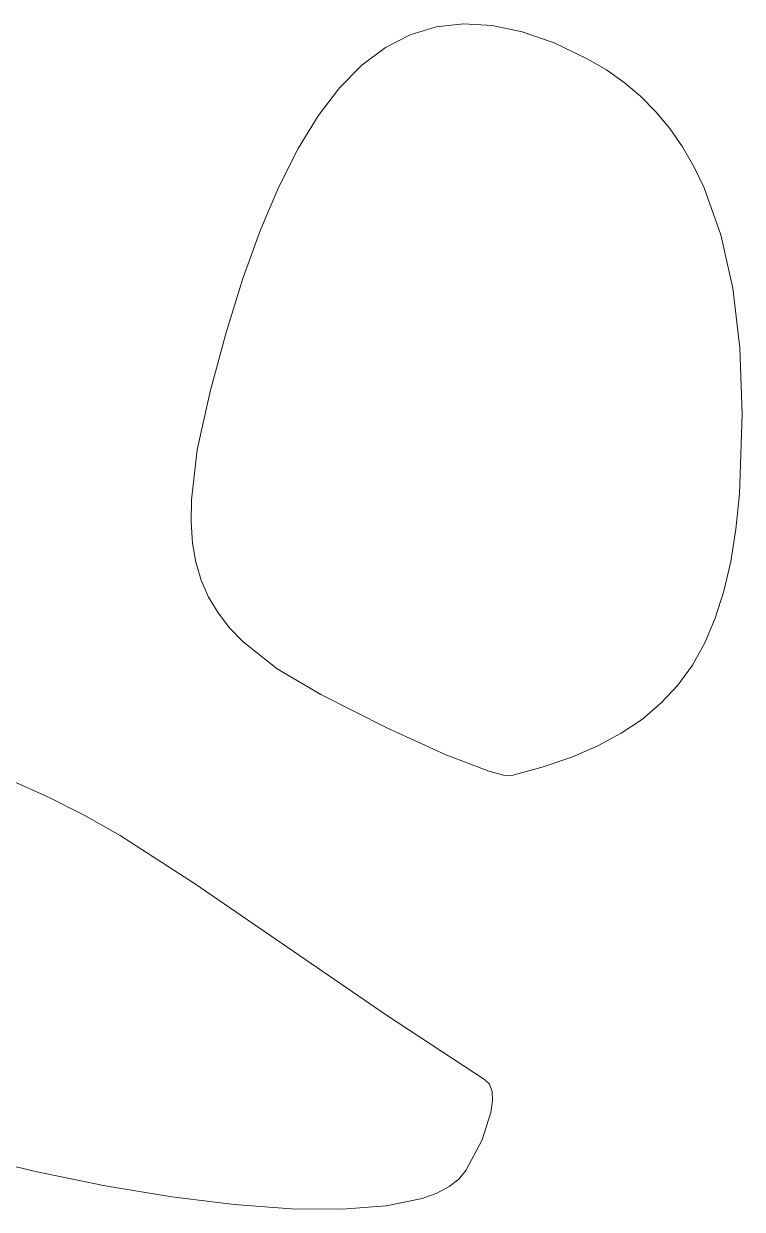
# Model space of a CAD drawing. Header units: millimetres. Extents: x -199 to 251, y -179 to 271.
# Drawn here: x 218.99 to 225.14, y -34.01 to -23.85 of the extents above; entities that cross this region are included whole.
import ezdxf

# ---------------------------------------------------------------- set-up
doc = ezdxf.new("R2010")
doc.units = ezdxf.units.MM
doc.header["$MEASUREMENT"] = 0
doc.layers.add('Camada 1', color=7, linetype='Continuous')

msp = doc.modelspace()

# ---------------------------------------------------------------- linework, layer by layer
at = {"layer": 'Camada 1', "color": 250, "lineweight": 18}
for points in [[(222.6003, -30.111), (222.6003, -30.111), (222.9746, -30.2547), (222.9746, -30.2547), (222.9746, -30.2547), (222.9746, -30.2547), (223.0987, -30.2882), (223.0987, -30.2882), (223.0987, -30.2882), (223.0987, -30.2882), (223.1719, -30.2924), (223.1719, -30.2924), (223.1719, -30.2924), (223.1719, -30.2924), (223.4394, -30.2186), (223.4394, -30.2186), (223.4394, -30.2186), (223.4394, -30.2186), (223.6841, -30.1344), (223.6841, -30.1344), (223.6841, -30.1344), (223.6841, -30.1344), (223.9067, -30.0388), (223.9067, -30.0388), (223.9067, -30.0388), (223.9067, -30.0388), (224.108, -29.9304), (224.108, -29.9304), (224.108, -29.9304), (224.108, -29.9304), (224.2889, -29.808), (224.2889, -29.808), (224.2889, -29.808), (224.2889, -29.808), (224.4499, -29.6705), (224.4499, -29.6705), (224.4499, -29.6705), (224.4499, -29.6705), (224.592, -29.5167), (224.592, -29.5167), (224.592, -29.5167), (224.592, -29.5167), (224.7159, -29.3453), (224.7159, -29.3453), (224.7159, -29.3453), (224.7159, -29.3453), (224.8223, -29.1552), (224.8223, -29.1552), (224.8223, -29.1552), (224.8223, -29.1552), (224.912, -28.9451), (224.912, -28.9451), (224.912, -28.9451), (224.912, -28.9451), (224.9858, -28.7138), (224.9858, -28.7138), (224.9858, -28.7138), (224.9858, -28.7138), (225.0446, -28.4601), (225.0446, -28.4601), (225.0446, -28.4601), (225.0446, -28.4601), (225.0889, -28.1828), (225.0889, -28.1828), (225.0889, -28.1828), (225.0889, -28.1828), (225.1196, -27.8807), (225.1196, -27.8807), (225.1196, -27.8807), (225.1196, -27.8807), (225.1432, -27.1974), (225.1432, -27.1974), (225.1432, -27.1974), (225.1432, -27.1974), (225.1231, -26.6296), (225.1231, -26.6296), (225.1231, -26.6296), (225.1231, -26.6296), (225.0625, -26.118), (225.0625, -26.118), (225.0625, -26.118), (225.0625, -26.118), (224.9608, -25.6611), (224.9608, -25.6611), (224.9608, -25.6611), (224.9608, -25.6611), (224.8175, -25.2578), (224.8175, -25.2578), (224.8175, -25.2578), (224.8175, -25.2578), (224.73, -25.0757), (224.73, -25.0757), (224.73, -25.0757), (224.73, -25.0757), (224.632, -24.9066), (224.632, -24.9066), (224.632, -24.9066), (224.632, -24.9066), (224.5232, -24.7502), (224.5232, -24.7502), (224.5232, -24.7502), (224.5232, -24.7502), (224.4037, -24.6063), (224.4037, -24.6063), (224.4037, -24.6063), (224.4037, -24.6063), (224.2733, -24.4748), (224.2733, -24.4748), (224.2733, -24.4748), (224.2733, -24.4748), (224.1321, -24.3555), (224.1321, -24.3555), (224.1321, -24.3555), (224.1321, -24.3555), (223.9799, -24.2483), (223.9799, -24.2483), (223.9799, -24.2483), (223.9799, -24.2483), (223.8166, -24.1529), (223.8166, -24.1529), (223.8166, -24.1529), (223.8166, -24.1529), (223.5321, -24.0181), (223.5321, -24.0181), (223.5321, -24.0181), (223.5321, -24.0181), (223.2609, -23.9229), (223.2609, -23.9229), (223.2609, -23.9229), (223.2609, -23.9229), (223.0028, -23.8677), (223.0028, -23.8677), (223.0028, -23.8677), (223.0028, -23.8677), (222.7571, -23.853), (222.7571, -23.853), (222.7571, -23.853), (222.7571, -23.853), (222.5234, -23.8792), (222.5234, -23.8792), (222.5234, -23.8792), (222.5234, -23.8792), (222.301, -23.9469), (222.301, -23.9469), (222.301, -23.9469), (222.301, -23.9469), (222.0895, -24.0564), (222.0895, -24.0564), (222.0895, -24.0564), (222.0895, -24.0564), (221.8884, -24.2083), (221.8884, -24.2083), (221.8884, -24.2083), (221.8884, -24.2083), (221.697, -24.403), (221.697, -24.403), (221.697, -24.403), (221.697, -24.403), (221.515, -24.641), (221.515, -24.641), (221.515, -24.641), (221.515, -24.641), (221.3417, -24.9228), (221.3417, -24.9228), (221.3417, -24.9228), (221.3417, -24.9228), (221.1766, -25.2487), (221.1766, -25.2487), (221.1766, -25.2487), (221.1766, -25.2487), (221.0192, -25.6194), (221.0192, -25.6194), (221.0192, -25.6194), (221.0192, -25.6194), (220.869, -26.0352), (220.869, -26.0352), (220.869, -26.0352), (220.869, -26.0352), (220.7255, -26.4966), (220.7255, -26.4966), (220.7255, -26.4966), (220.7255, -26.4966), (220.588, -27.0042), (220.588, -27.0042), (220.588, -27.0042), (220.588, -27.0042), (220.4794, -27.5029), (220.4794, -27.5029), (220.4794, -27.5029), (220.4794, -27.5029), (220.4282, -27.9317), (220.4282, -27.9317), (220.4282, -27.9317), (220.4282, -27.9317), (220.4254, -28.123), (220.4254, -28.123), (220.4254, -28.123), (220.4254, -28.123), (220.4383, -28.3006), (220.4383, -28.3006), (220.4383, -28.3006), (220.4383, -28.3006), (220.4674, -28.4657), (220.4674, -28.4657), (220.4674, -28.4657), (220.4674, -28.4657), (220.5132, -28.6196), (220.5132, -28.6196), (220.5132, -28.6196), (220.5132, -28.6196), (220.5762, -28.7636), (220.5762, -28.7636), (220.5762, -28.7636), (220.5762, -28.7636), (220.6567, -28.8988), (220.6567, -28.8988), (220.6567, -28.8988), (220.6567, -28.8988), (220.7553, -29.0266), (220.7553, -29.0266), (220.7553, -29.0266), (220.7553, -29.0266), (220.8725, -29.1482), (220.8725, -29.1482), (220.8725, -29.1482), (220.8725, -29.1482), (221.164, -29.3778), (221.164, -29.3778), (221.164, -29.3778), (221.164, -29.3778), (221.5352, -29.5978), (221.5352, -29.5978), (221.5352, -29.5978), (221.5352, -29.5978), (222.1026, -29.8845), (222.1026, -29.8845), (222.1026, -29.8845), (222.1026, -29.8845), (222.6003, -30.111), (222.6003, -30.111)], [(220.7935, -33.9665), (220.7935, -33.9665), (221.2829, -34.0025), (221.2829, -34.0025), (221.2829, -34.0025), (221.2829, -34.0025), (221.7199, -34.0067), (221.7199, -34.0067), (221.7199, -34.0067), (221.7199, -34.0067), (222.0963, -33.9774), (222.0963, -33.9774), (222.0963, -33.9774), (222.0963, -33.9774), (222.4038, -33.9131), (222.4038, -33.9131), (222.4038, -33.9131), (222.4038, -33.9131), (222.529, -33.8674), (222.529, -33.8674), (222.529, -33.8674), (222.529, -33.8674), (222.6339, -33.8124), (222.6339, -33.8124), (222.6339, -33.8124), (222.6339, -33.8124), (222.7174, -33.7478), (222.7174, -33.7478), (222.7174, -33.7478), (222.7174, -33.7478), (222.7785, -33.6735), (222.7785, -33.6735), (222.7785, -33.6735), (222.7785, -33.6735), (222.9163, -33.4116), (222.9163, -33.4116), (222.9163, -33.4116), (222.9163, -33.4116), (222.9924, -33.1776), (222.9924, -33.1776), (222.9924, -33.1776), (222.9924, -33.1776), (223.0056, -33.0792), (223.0056, -33.0792), (223.0056, -33.0792), (223.0056, -33.0792), (223.0014, -32.9972), (223.0014, -32.9972), (223.0014, -32.9972), (223.0014, -32.9972), (222.9791, -32.935), (222.9791, -32.935), (222.9791, -32.935), (222.9791, -32.935), (222.938, -32.8958), (222.938, -32.8958), (222.938, -32.8958), (222.938, -32.8958), (222.1077, -32.3491), (222.1077, -32.3491), (222.1077, -32.3491), (222.1077, -32.3491), (220.4551, -31.217), (220.4551, -31.217), (220.4551, -31.217), (220.4551, -31.217), (219.8199, -30.8065), (219.8199, -30.8065), (219.8199, -30.8065), (219.8199, -30.8065), (219.5117, -30.6316), (219.5117, -30.6316), (219.5117, -30.6316), (219.5117, -30.6316), (219.2059, -30.4759), (219.2059, -30.4759), (219.2059, -30.4759), (219.2059, -30.4759), (218.8997, -30.3389), (218.8997, -30.3389), (218.8997, -30.3389), (218.8997, -30.3389), (218.5903, -30.2199), (218.5903, -30.2199), (218.5903, -30.2199), (218.5903, -30.2199), (218.2748, -30.1182), (218.2748, -30.1182), (218.2748, -30.1182), (218.2748, -30.1182), (217.9505, -30.0333), (217.9505, -30.0333), (217.9505, -30.0333), (217.9505, -30.0333), (217.6145, -29.9643), (217.6145, -29.9643), (217.6145, -29.9643), (217.6145, -29.9643), (217.2639, -29.9106), (217.2639, -29.9106), (217.2639, -29.9106), (217.2639, -29.9106), (216.896, -29.8718), (216.896, -29.8718), (216.896, -29.8718), (216.896, -29.8718), (216.5079, -29.8469), (216.5079, -29.8469), (216.5079, -29.8469), (216.5079, -29.8469), (215.6599, -29.8367), (215.6599, -29.8367), (215.6599, -29.8367), (215.6599, -29.8367), (214.6972, -29.8748), (214.6972, -29.8748), (214.6972, -29.8748), (214.6972, -29.8748), (214.0939, -29.9196), (214.0939, -29.9196), (214.0939, -29.9196), (214.0939, -29.9196), (213.5097, -29.9802), (213.5097, -29.9802), (213.5097, -29.9802), (213.5097, -29.9802), (212.4281, -30.1381), (212.4281, -30.1381), (212.4281, -30.1381), (212.4281, -30.1381), (211.5104, -30.328), (211.5104, -30.328), (211.5104, -30.328), (211.5104, -30.328), (211.1312, -30.4286), (211.1312, -30.4286), (211.1312, -30.4286), (211.1312, -30.4286), (210.8147, -30.5294), (210.8147, -30.5294), (210.8147, -30.5294), (210.8147, -30.5294), (210.5682, -30.6281), (210.5682, -30.6281), (210.5682, -30.6281), (210.5682, -30.6281), (210.3989, -30.7219), (210.3989, -30.7219), (210.3989, -30.7219), (210.3989, -30.7219), (210.314, -30.8083), (210.314, -30.8083), (210.314, -30.8083), (210.314, -30.8083), (210.4267, -30.9487), (210.4267, -30.9487), (210.4267, -30.9487), (210.4267, -30.9487), (210.6388, -30.9975), (210.6388, -30.9975), (210.6388, -30.9975), (210.6388, -30.9975), (210.9644, -31.0288), (210.9644, -31.0288), (210.9644, -31.0288), (210.9644, -31.0288), (211.4106, -31.0397), (211.4106, -31.0397), (211.4106, -31.0397), (211.4106, -31.0397), (211.6977, -31.0633), (211.6977, -31.0633), (211.6977, -31.0633), (211.6977, -31.0633), (212.0538, -31.1309), (212.0538, -31.1309), (212.0538, -31.1309), (212.0538, -31.1309), (212.4651, -31.2378), (212.4651, -31.2378), (212.4651, -31.2378), (212.4651, -31.2378), (212.9172, -31.3792), (212.9172, -31.3792), (212.9172, -31.3792), (212.9172, -31.3792), (213.3961, -31.5505), (213.3961, -31.5505), (213.3961, -31.5505), (213.3961, -31.5505), (213.8877, -31.7467), (213.8877, -31.7467), (213.8877, -31.7467), (213.8877, -31.7467), (214.3779, -31.9634), (214.3779, -31.9634), (214.3779, -31.9634), (214.3779, -31.9634), (214.8527, -32.1956), (214.8527, -32.1956), (214.8527, -32.1956), (214.8527, -32.1956), (215.4076, -32.4648), (215.4076, -32.4648), (215.4076, -32.4648), (215.4076, -32.4648), (215.9934, -32.7176), (215.9934, -32.7176), (215.9934, -32.7176), (215.9934, -32.7176), (216.6018, -32.9527), (216.6018, -32.9527), (216.6018, -32.9527), (216.6018, -32.9527), (217.2244, -33.1682), (217.2244, -33.1682), (217.2244, -33.1682), (217.2244, -33.1682), (217.853, -33.3628), (217.853, -33.3628), (217.853, -33.3628), (217.853, -33.3628), (218.4792, -33.5349), (218.4792, -33.5349), (218.4792, -33.5349), (218.4792, -33.5349), (219.0946, -33.6828), (219.0946, -33.6828), (219.0946, -33.6828), (219.0946, -33.6828), (219.6911, -33.8051), (219.6911, -33.8051), (219.6911, -33.8051), (219.6911, -33.8051), (220.2601, -33.9002), (220.2601, -33.9002), (220.2601, -33.9002), (220.2601, -33.9002), (220.7935, -33.9665), (220.7935, -33.9665)]]:
    msp.add_open_spline(points, degree=3, knots=[0, 0, 0, 0, 0.0163934, 0.0163934, 0.0163934, 0.0163934, 0.0327869, 0.0327869, 0.0327869, 0.0327869, 0.0491803, 0.0491803, 0.0491803, 0.0491803, 0.0655738, 0.0655738, 0.0655738, 0.0655738, 0.0819672, 0.0819672, 0.0819672, 0.0819672, 0.0983607, 0.0983607, 0.0983607, 0.0983607, 0.1147541, 0.1147541, 0.1147541, 0.1147541, 0.1311475, 0.1311475, 0.1311475, 0.1311475, 0.147541, 0.147541, 0.147541, 0.147541, 0.1639344, 0.1639344, 0.1639344, 0.1639344, 0.1803279, 0.1803279, 0.1803279, 0.1803279, 0.1967213, 0.1967213, 0.1967213, 0.1967213, 0.2131148, 0.2131148, 0.2131148, 0.2131148, 0.2295082, 0.2295082, 0.2295082, 0.2295082, 0.2459016, 0.2459016, 0.2459016, 0.2459016, 0.2622951, 0.2622951, 0.2622951, 0.2622951, 0.2786885, 0.2786885, 0.2786885, 0.2786885, 0.295082, 0.295082, 0.295082, 0.295082, 0.3114754, 0.3114754, 0.3114754, 0.3114754, 0.3278689, 0.3278689, 0.3278689, 0.3278689, 0.3442623, 0.3442623, 0.3442623, 0.3442623, 0.3606557, 0.3606557, 0.3606557, 0.3606557, 0.3770492, 0.3770492, 0.3770492, 0.3770492, 0.3934426, 0.3934426, 0.3934426, 0.3934426, 0.4098361, 0.4098361, 0.4098361, 0.4098361, 0.4262295, 0.4262295, 0.4262295, 0.4262295, 0.442623, 0.442623, 0.442623, 0.442623, 0.4590164, 0.4590164, 0.4590164, 0.4590164, 0.4754098, 0.4754098, 0.4754098, 0.4754098, 0.4918033, 0.4918033, 0.4918033, 0.4918033, 0.5081967, 0.5081967, 0.5081967, 0.5081967, 0.5245902, 0.5245902, 0.5245902, 0.5245902, 0.5409836, 0.5409836, 0.5409836, 0.5409836, 0.557377, 0.557377, 0.557377, 0.557377, 0.5737705, 0.5737705, 0.5737705, 0.5737705, 0.5901639, 0.5901639, 0.5901639, 0.5901639, 0.6065574, 0.6065574, 0.6065574, 0.6065574, 0.6229508, 0.6229508, 0.6229508, 0.6229508, 0.6393443, 0.6393443, 0.6393443, 0.6393443, 0.6557377, 0.6557377, 0.6557377, 0.6557377, 0.6721311, 0.6721311, 0.6721311, 0.6721311, 0.6885246, 0.6885246, 0.6885246, 0.6885246, 0.704918, 0.704918, 0.704918, 0.704918, 0.7213115, 0.7213115, 0.7213115, 0.7213115, 0.7377049, 0.7377049, 0.7377049, 0.7377049, 0.7540984, 0.7540984, 0.7540984, 0.7540984, 0.7704918, 0.7704918, 0.7704918, 0.7704918, 0.7868852, 0.7868852, 0.7868852, 0.7868852, 0.8032787, 0.8032787, 0.8032787, 0.8032787, 0.8196721, 0.8196721, 0.8196721, 0.8196721, 0.8360656, 0.8360656, 0.8360656, 0.8360656, 0.852459, 0.852459, 0.852459, 0.852459, 0.8688525, 0.8688525, 0.8688525, 0.8688525, 0.8852459, 0.8852459, 0.8852459, 0.8852459, 0.9016393, 0.9016393, 0.9016393, 0.9016393, 0.9180328, 0.9180328, 0.9180328, 0.9180328, 0.9344262, 0.9344262, 0.9344262, 0.9344262, 0.9508197, 0.9508197, 0.9508197, 0.9508197, 0.9672131, 0.9672131, 0.9672131, 0.9672131, 1, 1, 1, 1], dxfattribs=at)

doc.saveas('drawing.dxf')
